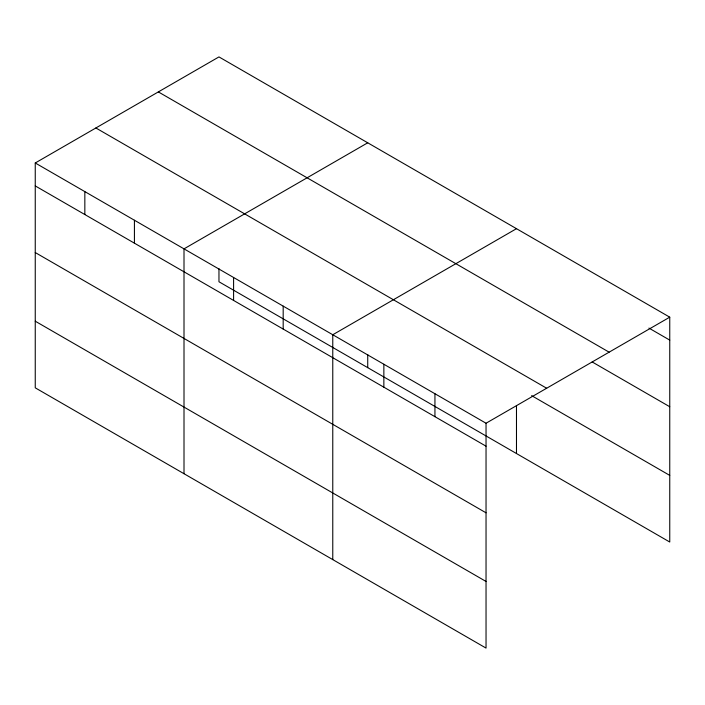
<?xml version="1.0" encoding="UTF-8"?>
<svg xmlns="http://www.w3.org/2000/svg" width="705" height="705" viewBox="0 0 705 705"><rect width="100%" height="100%" fill="white"/><g stroke="black" fill="none" stroke-linecap="round" stroke-linejoin="round"><path stroke-width="1.06" d="M35.25 162.978L486.036 423.238L486.036 648.089L35.25 387.829L35.25 162.978L218.964 56.911L669.75 317.171L669.75 542.022L218.964 281.762L218.964 268.649M367.728 142.798L184.005 248.865L184.005 473.716M516.483 228.684L332.769 334.752L332.769 559.603M486.036 423.238L669.75 317.171M648.935 328.089L669.75 340.11M158.343 91.914L609.12 352.174M592.174 361.947L669.75 406.741M95.88 127.975L546.657 388.235M531.623 395.637L669.75 475.39M35.25 185.917L486.036 446.177M35.25 252.549L486.036 512.808M35.25 321.198L486.036 581.458M516.483 405.472L516.483 453.526M434.941 393.743L434.941 416.681M383.855 364.247L383.855 387.186M367.728 354.536L367.728 367.649M283.181 306.12L283.181 329.059M233.593 277.497L233.593 300.436M134.426 220.242L134.426 243.172M84.838 191.61L84.838 214.549"/></g></svg>
